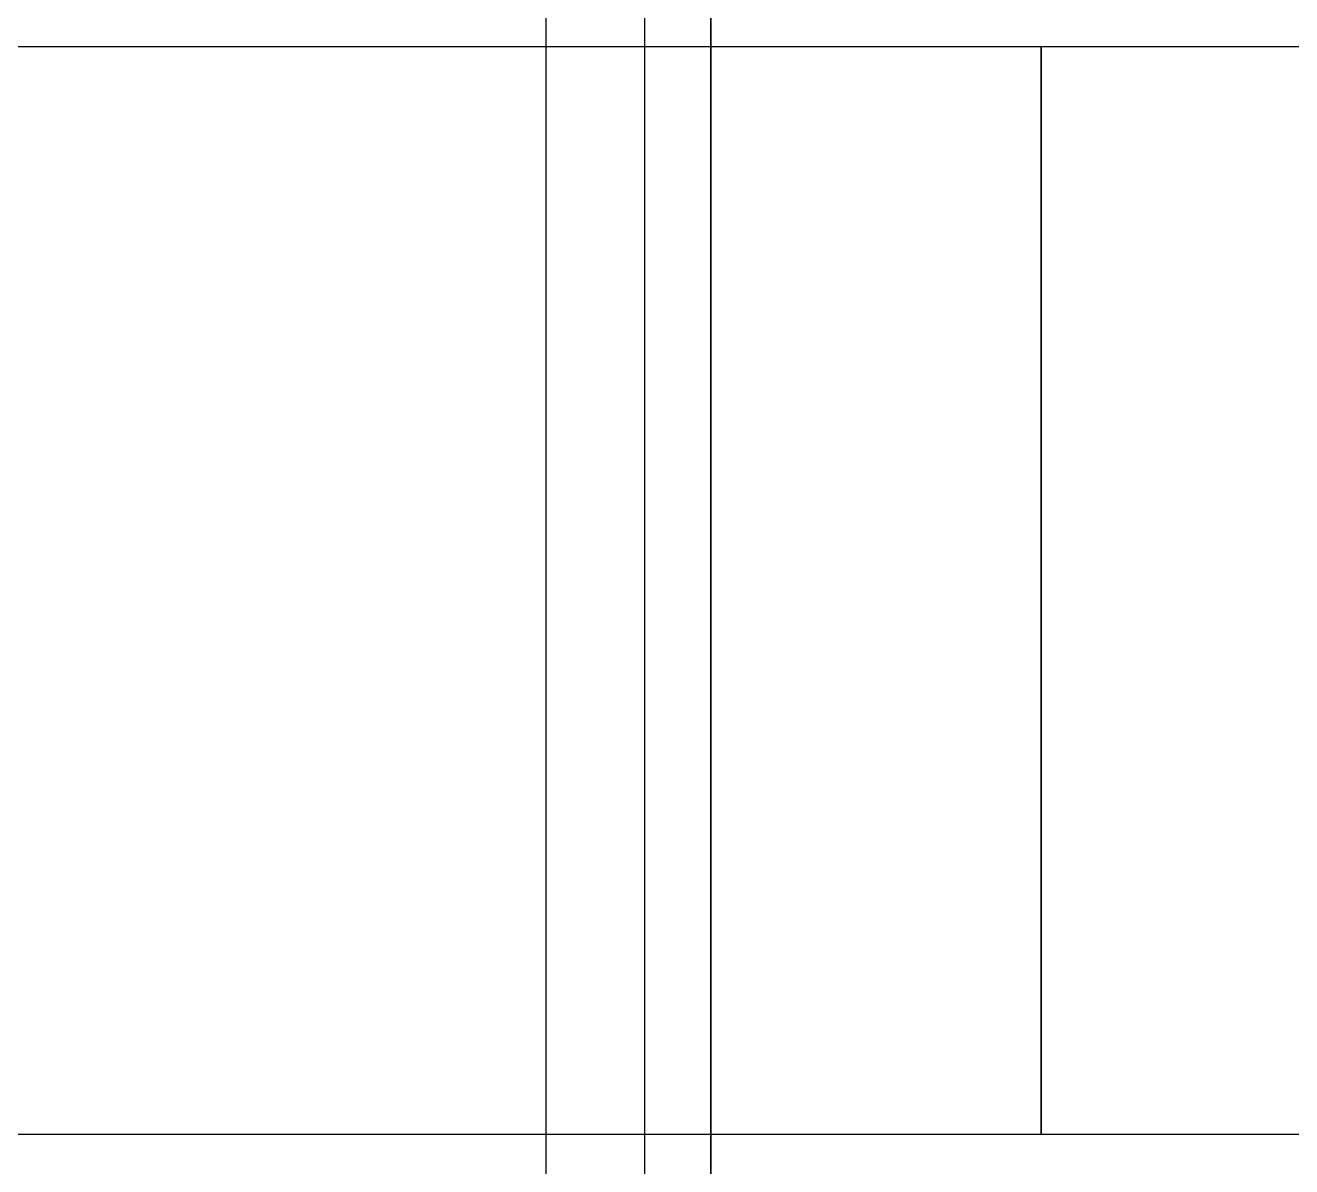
# Model space of a CAD drawing. Extents: x 3.27 to 9.48, y 3.29 to 7.63.
# Drawn here: x 3.3895 to 3.5178, y 4.3872 to 4.5028 of the extents above; entities that cross this region are included whole.
import ezdxf

# ---------------------------------------------------------------- set-up
doc = ezdxf.new("R2010")
doc.units = 0
doc.layers.add('HIDDEN_EDGES_ANSI_', color=7, linetype='CONTINUOUS')
doc.layers.add('VISIBLE_EDGES_ANSI_', color=7, linetype='CONTINUOUS')

msp = doc.modelspace()

# ---------------------------------------------------------------- linework, layer by layer
at = {"layer": 'HIDDEN_EDGES_ANSI_'}
for p, q in [((3.44219, 4.5391), (3.44219, 4.35012)), ((3.45223, 4.35248), (3.45223, 4.5391)), ((3.45893, 4.35248), (3.45893, 4.5391)), ((3.45893, 4.5391), (3.45893, 4.35209)), ((3.49239, 4.39048), (3.49239, 4.50071)), ((3.49239, 4.50071), (3.49239, 4.39048))]:
    msp.add_line(p, q, dxfattribs=at)
at = {"layer": 'VISIBLE_EDGES_ANSI_'}
for p, q in [((3.35459, 4.50071), (3.59577, 4.50071)), ((3.35459, 4.39048), (3.59577, 4.39048))]:
    msp.add_line(p, q, dxfattribs=at)
for centre, start, end in [((3.49337, 4.50071), 0, 90), ((3.49337, 4.39048), 270, 0)]:
    msp.add_arc(centre, 0.03839, start, end, dxfattribs=at)

doc.saveas('drawing.dxf')
